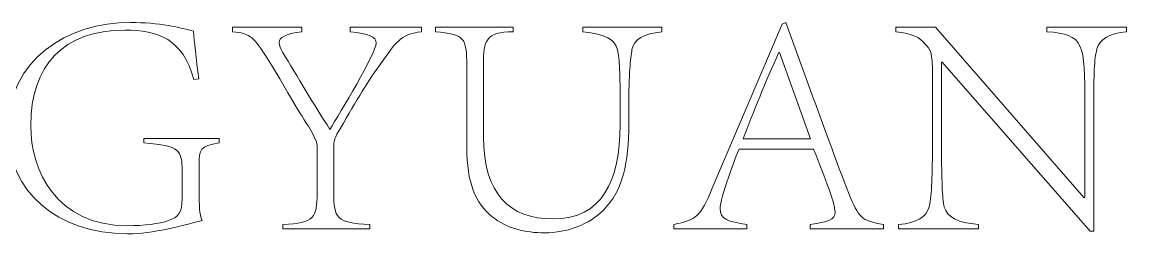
# Model space of a CAD drawing. Header units: inches. Extents: x -3733042 to -3450527, y 579159 to 997713.
# Drawn here: x -3454789 to -3452964, y 646301 to 646649 of the extents above; entities that cross this region are included whole.
import ezdxf

# ---------------------------------------------------------------- set-up
doc = ezdxf.new("R2010")
doc.units = ezdxf.units.IN
doc.header["$LTSCALE"] = 1000
doc.header["$MEASUREMENT"] = 0
doc.layers.get('0').update_dxf_attribs({"lineweight": 18})

msp = doc.modelspace()

# ---------------------------------------------------------------- linework, layer by layer
for p, q in [((-3454441.3, 646641.1), (-3454441.3, 646633.6)), ((-3454326.7, 646641.1), (-3454326.7, 646633.6)), ((-3454247, 646641.1), (-3454247, 646633.6)), ((-3454129.2, 646641.1), (-3454129.2, 646633.6)), ((-3454105.9, 646641.1), (-3454105.9, 646633.6)), ((-3453977.9, 646641.1), (-3453977.9, 646633.6)), ((-3453862.7, 646641.1), (-3453862.7, 646633.6)), ((-3453732.1, 646641.1), (-3453732.1, 646633.6)), ((-3453345.7, 646641.1), (-3453345.7, 646633.6)), ((-3453096.2, 646641.1), (-3453096.2, 646633.6)), ((-3452964.6, 646641.1), (-3452964.6, 646633.6)), ((-3454054.4, 646578.4), (-3454054.4, 646444.1)), ((-3454026.8, 646578.4), (-3454026.8, 646460.5)), ((-3453270.4, 646583.7), (-3453270.4, 646442.5)), ((-3453285.2, 646557.7), (-3453285.2, 646442.5)), ((-3453801.1, 646508.3), (-3453801.1, 646480.2)), ((-3453786.8, 646508.3), (-3453786.8, 646482.8)), ((-3453033.6, 646512), (-3453033.6, 646360.7)), ((-3453018.7, 646512), (-3453018.7, 646305)), ((-3454587.8, 646457.9), (-3454587.8, 646450.4)), ((-3454463.6, 646457.9), (-3454463.6, 646450.4)), ((-3454301.7, 646444.1), (-3454301.7, 646367.6)), ((-3454274.1, 646447.8), (-3454274.1, 646367.6)), ((-3454496.5, 646415.4), (-3454496.5, 646367.6)), ((-3454524.6, 646404.8), (-3454524.6, 646358.6)), ((-3454358, 646316.1), (-3454358, 646308.7)), ((-3454214.7, 646316.1), (-3454214.7, 646308.7)), ((-3453712.5, 646316.1), (-3453712.5, 646308.7)), ((-3453592, 646316.1), (-3453592, 646308.7)), ((-3453487.4, 646316.1), (-3453487.4, 646308.7)), ((-3453365.9, 646316.1), (-3453365.9, 646308.7)), ((-3453341.5, 646316.1), (-3453341.5, 646308.7)), ((-3453209.3, 646316.1), (-3453209.3, 646308.7))]:
    msp.add_line(p, q)
for points, knots in [([(-3454491.7, 646322.5), (-3454526.2, 646314), (-3454571.4, 646300.7), (-3454614.9, 646300.7), (-3454730.6, 646300.7), (-3454812.4, 646370.8), (-3454812.4, 646471.7), (-3454812.4, 646588), (-3454714.2, 646649), (-3454609.6, 646649), (-3454564.4, 646649), (-3454524.1, 646640), (-3454506, 646634.7)], [0, 0, 0, 0, 202.231565, 202.231565, 202.231565, 404.46313, 404.46313, 404.46313, 606.694695, 606.694695, 606.694695, 808.92626, 808.92626, 808.92626, 808.92626]), ([(-3454505.5, 646555), (-3454523, 646621.9), (-3454564.4, 646636.3), (-3454619.1, 646636.3), (-3454721.1, 646636.3), (-3454774.7, 646577.3), (-3454774.7, 646479.1), (-3454774.7, 646404.8), (-3454732.2, 646314), (-3454614.9, 646314), (-3454586.7, 646314), (-3454562.9, 646317.2), (-3454546.9, 646322.5)], [0, 0, 0, 0, 179.09247, 179.09247, 179.09247, 358.18494, 358.18494, 358.18494, 537.27741, 537.27741, 537.27741, 716.369881, 716.369881, 716.369881, 716.369881]), ([(-3454326.7, 646633.6), (-3454354.8, 646629.9), (-3454364.4, 646624.6), (-3454364.4, 646615.6), (-3454364.4, 646611.3), (-3454362.2, 646606), (-3454358.5, 646600.2)], [0, 0, 0, 0, 30.325761, 30.325761, 30.325761, 60.651523, 60.651523, 60.651523, 60.651523]), ([(-3454280.5, 646472.8), (-3454264.5, 646498.8), (-3454204, 646598.6), (-3454204, 646615), (-3454204, 646626.2), (-3454216.2, 646629.9), (-3454247, 646633.6)], [0, 0, 0, 0, 105.500314, 105.500314, 105.500314, 211.000629, 211.000629, 211.000629, 211.000629]), ([(-3454026.8, 646460.5), (-3454026.8, 646366.6), (-3453983.8, 646325.2), (-3453912.1, 646325.2), (-3453830.3, 646325.2), (-3453801.7, 646387.8), (-3453801.1, 646480.2)], [0, 0, 0, 0, 204.255932, 204.255932, 204.255932, 408.511864, 408.511864, 408.511864, 408.511864]), ([(-3453604.3, 646440.4), (-3453609.6, 646430.3), (-3453636.1, 646358.6), (-3453636.1, 646342.2), (-3453636.1, 646324.1), (-3453621.8, 646320.9), (-3453592, 646316.1)], [0, 0, 0, 0, 79.266684, 79.266684, 79.266684, 158.533368, 158.533368, 158.533368, 158.533368]), ([(-3453487.4, 646316.1), (-3453457.2, 646320.4), (-3453446, 646323.6), (-3453446, 646336.3), (-3453446, 646350.1), (-3453462, 646391.5), (-3453481.6, 646440.4)], [0, 0, 0, 0, 79.559531, 79.559531, 79.559531, 159.119062, 159.119062, 159.119062, 159.119062]), ([(-3453828.7, 646339.5), (-3453852.1, 646316.1), (-3453888.7, 646302.3), (-3453925.9, 646302.3), (-3453957.2, 646302.3), (-3453988, 646309.2), (-3454012.4, 646328.9)], [0, 0, 0, 0, 98.894045, 98.894045, 98.894045, 197.78809, 197.78809, 197.78809, 197.78809])]:
    msp.add_open_spline(points, degree=3, knots=knots)
for points in [[(-3453648.9, 646376.1), (-3453648.9, 646376.1), (-3453533.6, 646646.4), (-3453533.6, 646646.4)], [(-3453533.6, 646646.4), (-3453533.6, 646646.4), (-3453527.3, 646649), (-3453527.3, 646649)], [(-3453527.3, 646649), (-3453527.3, 646649), (-3453491.7, 646550.8), (-3453491.7, 646550.8)], [(-3454506, 646634.7), (-3454504.5, 646619.3), (-3454501.8, 646589), (-3454497, 646556.1)], [(-3454441.3, 646641.1), (-3454441.3, 646641.1), (-3454326.7, 646641.1), (-3454326.7, 646641.1)], [(-3454384, 646590.1), (-3454405.2, 646622.5), (-3454411.6, 646632), (-3454441.3, 646633.6)], [(-3454247, 646641.1), (-3454247, 646641.1), (-3454129.2, 646641.1), (-3454129.2, 646641.1)], [(-3454129.2, 646633.6), (-3454165.8, 646629.4), (-3454172.2, 646614.5), (-3454196.1, 646581.1)], [(-3454105.9, 646641.1), (-3454105.9, 646641.1), (-3453977.9, 646641.1), (-3453977.9, 646641.1)], [(-3454054.4, 646578.4), (-3454054.4, 646624.1), (-3454058.6, 646629.4), (-3454105.9, 646633.6)], [(-3453977.9, 646633.6), (-3454023, 646632.6), (-3454026.8, 646620.9), (-3454026.8, 646578.4)], [(-3453862.7, 646641.1), (-3453862.7, 646641.1), (-3453732.1, 646641.1), (-3453732.1, 646641.1)], [(-3453805.4, 646603.9), (-3453809.1, 646620.9), (-3453825.6, 646629.9), (-3453862.7, 646633.6)], [(-3453732.1, 646633.6), (-3453761.3, 646630.4), (-3453778.8, 646620.9), (-3453781.5, 646604.4)], [(-3453345.7, 646641.1), (-3453345.7, 646641.1), (-3453280.4, 646641.1), (-3453280.4, 646641.1)], [(-3453297.5, 646614), (-3453306.5, 646624.6), (-3453317.6, 646630.4), (-3453345.7, 646633.6)], [(-3453280.4, 646641.1), (-3453280.4, 646641.1), (-3453035.2, 646360.7), (-3453035.2, 646360.7)], [(-3453096.2, 646641.1), (-3453096.2, 646641.1), (-3452964.6, 646641.1), (-3452964.6, 646641.1)], [(-3453033.6, 646512), (-3453033.6, 646615.6), (-3453034.1, 646629.4), (-3453096.2, 646633.6)], [(-3452964.6, 646633.6), (-3452995.4, 646631), (-3453008.6, 646620.9), (-3453013.4, 646605.5)], [(-3453285.2, 646557.7), (-3453285.2, 646605), (-3453287.9, 646602.3), (-3453297.5, 646614)], [(-3454316, 646478.1), (-3454334.1, 646505.1), (-3454354.3, 646541.8), (-3454384, 646590.1)], [(-3454358.5, 646600.2), (-3454335.7, 646562), (-3454305.4, 646510.4), (-3454280.5, 646472.8)], [(-3453801.1, 646508.3), (-3453801.1, 646566.2), (-3453801.7, 646588), (-3453805.4, 646603.9)], [(-3453781.5, 646604.4), (-3453784.1, 646588), (-3453786.8, 646566.7), (-3453786.8, 646508.3)], [(-3453538.9, 646599.6), (-3453560.2, 646552.4), (-3453580.9, 646502), (-3453597.9, 646457.4)], [(-3453537.9, 646599.6), (-3453537.9, 646599.6), (-3453538.9, 646599.6), (-3453538.9, 646599.6)], [(-3453486.4, 646457.4), (-3453486.4, 646457.4), (-3453537.9, 646599.6), (-3453537.9, 646599.6)], [(-3453013.4, 646605.5), (-3453018.2, 646589), (-3453018.7, 646562), (-3453018.7, 646512)], [(-3454196.1, 646581.1), (-3454215.2, 646556.1), (-3454237, 646520), (-3454263, 646474.9)], [(-3453024.6, 646305), (-3453024.6, 646305), (-3453269.3, 646583.7), (-3453269.3, 646583.7)], [(-3453269.3, 646583.7), (-3453269.3, 646583.7), (-3453270.4, 646583.7), (-3453270.4, 646583.7)], [(-3454497, 646556.1), (-3454497, 646556.1), (-3454505.5, 646555), (-3454505.5, 646555)], [(-3453491.7, 646550.8), (-3453467.3, 646484.4), (-3453443.4, 646418.1), (-3453423.2, 646367.1)], [(-3453786.8, 646482.8), (-3453786.8, 646416.5), (-3453795.8, 646373.5), (-3453828.7, 646339.5)], [(-3454301.7, 646444.1), (-3454301.7, 646449.9), (-3454302.8, 646455.8), (-3454316, 646478.1)], [(-3454263, 646474.9), (-3454273, 646459), (-3454273.6, 646453.1), (-3454274.1, 646447.8)], [(-3454587.8, 646457.9), (-3454587.8, 646457.9), (-3454463.6, 646457.9), (-3454463.6, 646457.9)], [(-3454524.6, 646404.8), (-3454524.6, 646437.2), (-3454527.3, 646446.2), (-3454587.8, 646450.4)], [(-3454463.6, 646450.4), (-3454494.9, 646445.7), (-3454496.5, 646438.8), (-3454496.5, 646415.4)], [(-3454012.4, 646328.9), (-3454040, 646351.2), (-3454054.4, 646384.1), (-3454054.4, 646444.1)], [(-3453597.9, 646457.4), (-3453597.9, 646457.4), (-3453486.4, 646457.4), (-3453486.4, 646457.4)], [(-3453481.6, 646440.4), (-3453481.6, 646440.4), (-3453604.3, 646440.4), (-3453604.3, 646440.4)], [(-3453291.1, 646343.7), (-3453286.8, 646359.7), (-3453285.2, 646388.9), (-3453285.2, 646442.5)], [(-3453270.4, 646442.5), (-3453269.8, 646388.9), (-3453269.3, 646359.7), (-3453265.6, 646344.8)], [(-3453712.5, 646316.1), (-3453675.4, 646323.6), (-3453668.5, 646328.3), (-3453648.9, 646376.1)], [(-3454546.9, 646322.5), (-3454531, 646327.8), (-3454524.6, 646335.3), (-3454524.6, 646358.6)], [(-3454496.5, 646367.6), (-3454496.5, 646349.1), (-3454496, 646333.1), (-3454491.7, 646322.5)], [(-3454358, 646316.1), (-3454306, 646318.3), (-3454301.7, 646327.3), (-3454301.7, 646367.6)], [(-3454274.1, 646367.6), (-3454274.1, 646327.3), (-3454269.9, 646318.3), (-3454214.7, 646316.1)], [(-3453423.2, 646367.1), (-3453407.3, 646327.8), (-3453403, 646322), (-3453365.9, 646316.1)], [(-3453035.2, 646360.7), (-3453035.2, 646360.7), (-3453033.6, 646360.7), (-3453033.6, 646360.7)], [(-3453341.5, 646316.1), (-3453310.2, 646318.3), (-3453295.3, 646328.9), (-3453291.1, 646343.7)], [(-3453265.6, 646344.8), (-3453260.8, 646328.3), (-3453244.9, 646318.8), (-3453209.3, 646316.1)], [(-3454214.7, 646308.7), (-3454214.7, 646308.7), (-3454358, 646308.7), (-3454358, 646308.7)], [(-3453592, 646308.7), (-3453592, 646308.7), (-3453712.5, 646308.7), (-3453712.5, 646308.7)], [(-3453365.9, 646308.7), (-3453365.9, 646308.7), (-3453487.4, 646308.7), (-3453487.4, 646308.7)], [(-3453209.3, 646308.7), (-3453209.3, 646308.7), (-3453341.5, 646308.7), (-3453341.5, 646308.7)], [(-3453018.7, 646305), (-3453018.7, 646305), (-3453024.6, 646305), (-3453024.6, 646305)]]:
    msp.add_open_spline(points, degree=3)

doc.saveas('drawing.dxf')
